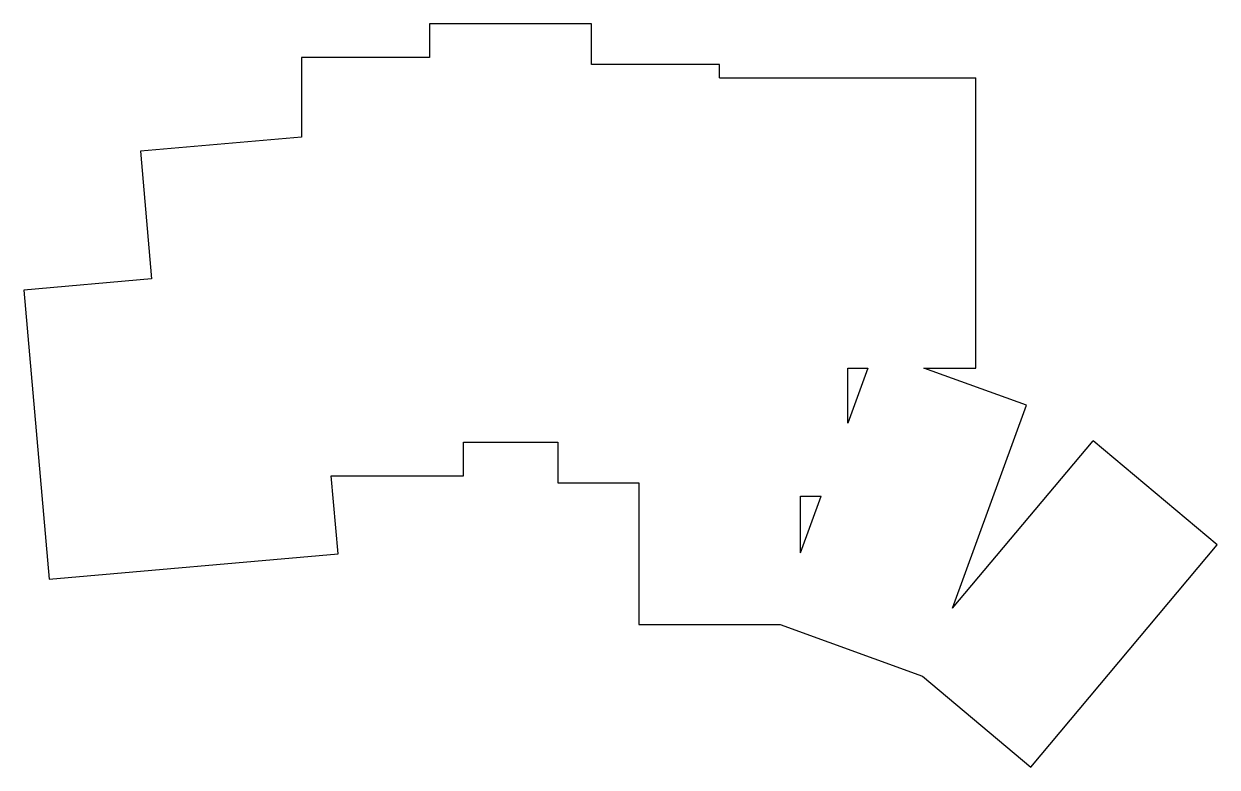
# Model space of a CAD drawing. Header units: millimetres. Extents: x -15 to 162, y -41 to 69.
import ezdxf

# ---------------------------------------------------------------- set-up
doc = ezdxf.new("R2010")
doc.units = ezdxf.units.MM

msp = doc.modelspace()

# ---------------------------------------------------------------- linework, layer by layer
for p, q in [((69.51, 69.29), (45.51, 69.29)), ((45.51, 69.29), (45.51, 64.29)), ((69.51, 63.29), (69.51, 69.29)), ((45.51, 64.29), (26.51, 64.29)), ((26.51, 64.29), (26.51, 52.51)), ((88.51, 63.29), (69.51, 63.29)), ((88.51, 61.29), (88.51, 63.29)), ((88.51, 61.29), (126.51, 61.29)), ((126.51, 18.29), (126.51, 61.29)), ((26.51, 52.51), (2.62, 50.42)), ((2.62, 50.42), (4.27, 31.49)), ((4.27, 31.49), (-14.66, 29.84)), ((-14.66, 29.84), (-10.91, -13)), ((107.51, 10.12), (107.51, 18.29)), ((107.51, 18.29), (110.48, 18.29)), ((110.48, 18.29), (107.51, 10.12)), ((118.8, 18.29), (126.51, 18.29)), ((134.01, 12.76), (118.8, 18.29)), ((123.06, -17.32), (134.01, 12.76)), ((50.51, 2.29), (50.51, 7.29)), ((50.51, 7.29), (64.51, 7.29)), ((64.51, 7.29), (64.51, 1.29)), ((123.06, -17.32), (143.89, 7.5)), ((162.28, -7.92), (143.89, 7.5)), ((31.93, -9.25), (30.92, 2.29)), ((30.92, 2.29), (50.51, 2.29)), ((64.51, 1.29), (76.51, 1.29)), ((76.51, 1.29), (76.51, -19.71)), ((100.51, -0.71), (103.57, -0.71)), ((100.51, -9.11), (100.51, -0.71)), ((100.51, -9.11), (103.57, -0.71)), ((134.64, -40.86), (162.28, -7.92)), ((-10.91, -13), (31.93, -9.25)), ((76.51, -19.71), (97.48, -19.71)), ((97.48, -19.71), (118.57, -27.38)), ((118.57, -27.38), (134.64, -40.86))]:
    msp.add_line(p, q)

doc.saveas('drawing.dxf')
